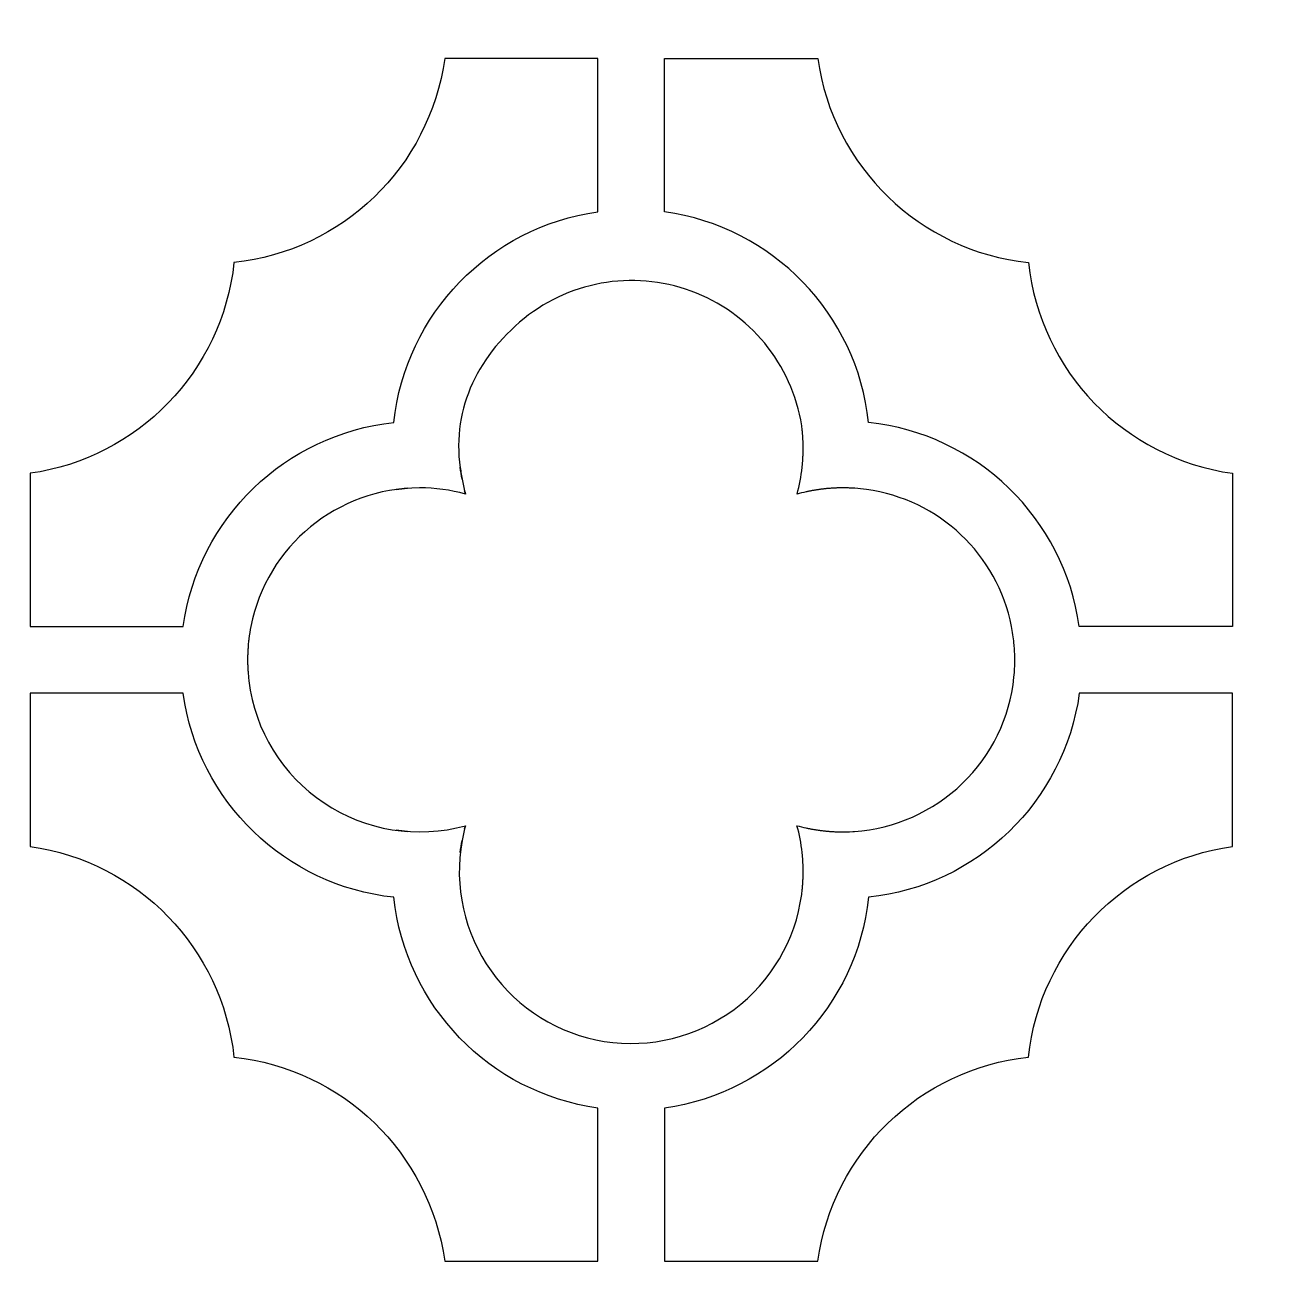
# Model space of a CAD drawing. Header units: centimetres. Extents: x -14 to -8.1, y -9 to 2.2.
# Drawn here: x -13.043 to -11.071, y -7.401 to -5.4 of the extents above; entities that cross this region are included whole.
import ezdxf

# ---------------------------------------------------------------- set-up
doc = ezdxf.new("R2010")
doc.units = ezdxf.units.CM
doc.header["$MEASUREMENT"] = 0
doc.layers.add('layer 1', color=7, linetype='Continuous')

msp = doc.modelspace()

# ---------------------------------------------------------------- linework, layer by layer
at = {"layer": 'layer 1', "lineweight": 30}
for points, knots in [([(-14.04071, 2.23468), (-14.04071, 2.23468), (-13.9345, 2.23468), (-13.9345, 2.23468), (-13.9345, 2.23468), (-13.9345, 2.23468), (-8.20693, 2.23468), (-8.20693, 2.23468), (-8.20693, 2.23468), (-8.20693, 2.23468), (-8.10073, 2.23468), (-8.10073, 2.23468), (-8.10073, 2.23468), (-8.10073, 2.23468), (-8.10073, 2.12848), (-8.10073, 2.12848), (-8.10073, 2.12848), (-8.10073, 2.12848), (-8.10073, -8.89401), (-8.10073, -8.89401), (-8.10073, -8.89401), (-8.10073, -8.89401), (-8.10073, -9.00021), (-8.10073, -9.00021), (-8.10073, -9.00021), (-8.10073, -9.00021), (-8.20693, -9.00021), (-8.20693, -9.00021), (-8.20693, -9.00021), (-8.20693, -9.00021), (-13.9345, -9.00021), (-13.9345, -9.00021), (-13.9345, -9.00021), (-13.9345, -9.00021), (-14.04071, -9.00021), (-14.04071, -9.00021), (-14.04071, -9.00021), (-14.04071, -9.00021), (-14.04071, -8.89401), (-14.04071, -8.89401), (-14.04071, -8.89401), (-14.04071, -8.89401), (-14.04071, 2.12848), (-14.04071, 2.12848), (-14.04071, 2.12848), (-14.04071, 2.12848), (-14.04071, 2.23468), (-14.04071, 2.23468)], [0, 0, 0, 0, 0.0769231, 0.0769231, 0.0769231, 0.0769231, 0.1538462, 0.1538462, 0.1538462, 0.1538462, 0.2307692, 0.2307692, 0.2307692, 0.2307692, 0.3076923, 0.3076923, 0.3076923, 0.3076923, 0.3846154, 0.3846154, 0.3846154, 0.3846154, 0.4615385, 0.4615385, 0.4615385, 0.4615385, 0.5384615, 0.5384615, 0.5384615, 0.5384615, 0.6153846, 0.6153846, 0.6153846, 0.6153846, 0.6923077, 0.6923077, 0.6923077, 0.6923077, 0.7692308, 0.7692308, 0.7692308, 0.7692308, 0.8461538, 0.8461538, 0.8461538, 0.8461538, 1, 1, 1, 1]), ([(-13.03531, -6.35621), (-13.03531, -6.35621), (-12.88631, -6.35621), (-12.88631, -6.35621), (-12.88631, -6.35621), (-12.88631, -6.35621), (-12.79189, -6.35621), (-12.79189, -6.35621), (-12.79189, -6.35621), (-12.76785, -6.18419), (-12.62962, -6.05052), (-12.45693, -6.03193), (-12.45693, -6.03193), (-12.43847, -5.85923), (-12.30465, -5.72116), (-12.13265, -5.69699), (-12.13265, -5.69699), (-12.13265, -5.69699), (-12.13265, -5.45355), (-12.13265, -5.45355), (-12.13265, -5.45355), (-12.13265, -5.45355), (-12.21379, -5.45355), (-12.21379, -5.45355), (-12.21379, -5.45355), (-12.21379, -5.45355), (-12.25252, -5.45355), (-12.25252, -5.45355), (-12.25252, -5.45355), (-12.25252, -5.45355), (-12.2818, -5.45355), (-12.2818, -5.45355), (-12.2818, -5.45355), (-12.2818, -5.45355), (-12.3761, -5.45355), (-12.3761, -5.45355), (-12.3761, -5.45355), (-12.40014, -5.62557), (-12.53835, -5.75923), (-12.71104, -5.77783), (-12.71104, -5.77783), (-12.72951, -5.95052), (-12.86333, -6.08858), (-13.03531, -6.11276), (-13.03531, -6.11276), (-13.03531, -6.11276), (-13.03531, -6.16403), (-13.03531, -6.16403), (-13.03531, -6.16403), (-13.03531, -6.16403), (-13.03531, -6.19018), (-13.03531, -6.19018), (-13.03531, -6.19018), (-13.03531, -6.19018), (-13.03531, -6.2676), (-13.03531, -6.2676), (-13.03531, -6.2676), (-13.03531, -6.2676), (-13.03531, -6.3562), (-13.03531, -6.3562)], [0, 0, 0, 0, 0.0625, 0.0625, 0.0625, 0.0625, 0.125, 0.125, 0.125, 0.125, 0.1875, 0.1875, 0.1875, 0.1875, 0.25, 0.25, 0.25, 0.25, 0.3125, 0.3125, 0.3125, 0.3125, 0.375, 0.375, 0.375, 0.375, 0.4375, 0.4375, 0.4375, 0.4375, 0.5, 0.5, 0.5, 0.5, 0.5625, 0.5625, 0.5625, 0.5625, 0.625, 0.625, 0.625, 0.625, 0.6875, 0.6875, 0.6875, 0.6875, 0.75, 0.75, 0.75, 0.75, 0.8125, 0.8125, 0.8125, 0.8125, 0.875, 0.875, 0.875, 0.875, 1, 1, 1, 1]), ([(-11.36725, -6.35621), (-11.36725, -6.35621), (-11.24553, -6.35621), (-11.24553, -6.35621), (-11.24553, -6.35621), (-11.24553, -6.35621), (-11.12382, -6.35621), (-11.12382, -6.35621), (-11.12382, -6.35621), (-11.12382, -6.35621), (-11.12382, -6.2676), (-11.12382, -6.2676), (-11.12382, -6.2676), (-11.12382, -6.2676), (-11.12382, -6.19017), (-11.12382, -6.19017), (-11.12382, -6.19017), (-11.12382, -6.19017), (-11.12382, -6.16404), (-11.12382, -6.16404), (-11.12382, -6.16404), (-11.12382, -6.16404), (-11.12382, -6.11276), (-11.12382, -6.11276), (-11.12382, -6.11276), (-11.29582, -6.08871), (-11.42948, -5.95051), (-11.44809, -5.77783), (-11.44809, -5.77783), (-11.62079, -5.75937), (-11.75885, -5.62555), (-11.78302, -5.45355), (-11.78302, -5.45355), (-11.78302, -5.45355), (-11.83419, -5.45355), (-11.83419, -5.45355), (-11.83419, -5.45355), (-11.83419, -5.45355), (-11.9066, -5.45355), (-11.9066, -5.45355), (-11.9066, -5.45355), (-11.9066, -5.45355), (-11.96084, -5.45355), (-11.96084, -5.45355), (-11.96084, -5.45355), (-11.96084, -5.45355), (-12.02645, -5.45355), (-12.02645, -5.45355), (-12.02645, -5.45355), (-12.02645, -5.45355), (-12.02645, -5.697), (-12.02645, -5.697), (-12.02645, -5.697), (-11.85445, -5.72105), (-11.72079, -5.85925), (-11.70218, -6.03193), (-11.70218, -6.03193), (-11.52948, -6.05039), (-11.39142, -6.18421), (-11.36725, -6.35621)], [0, 0, 0, 0, 0.0625, 0.0625, 0.0625, 0.0625, 0.125, 0.125, 0.125, 0.125, 0.1875, 0.1875, 0.1875, 0.1875, 0.25, 0.25, 0.25, 0.25, 0.3125, 0.3125, 0.3125, 0.3125, 0.375, 0.375, 0.375, 0.375, 0.4375, 0.4375, 0.4375, 0.4375, 0.5, 0.5, 0.5, 0.5, 0.5625, 0.5625, 0.5625, 0.5625, 0.625, 0.625, 0.625, 0.625, 0.6875, 0.6875, 0.6875, 0.6875, 0.75, 0.75, 0.75, 0.75, 0.8125, 0.8125, 0.8125, 0.8125, 0.875, 0.875, 0.875, 0.875, 1, 1, 1, 1]), ([(-12.68423, -6.35621), (-12.6855, -6.36268), (-12.68653, -6.3692), (-12.68734, -6.37574), (-12.68734, -6.37574), (-12.68734, -6.37574), (-12.68753, -6.37739), (-12.68753, -6.37739), (-12.68753, -6.37739), (-12.68753, -6.37739), (-12.68772, -6.37904), (-12.68772, -6.37904), (-12.68772, -6.37904), (-12.68772, -6.37904), (-12.68837, -6.38561), (-12.68837, -6.38561), (-12.68837, -6.38561), (-12.68837, -6.38561), (-12.68875, -6.39069), (-12.68875, -6.39069), (-12.68875, -6.39069), (-12.68875, -6.39069), (-12.68887, -6.39237), (-12.68887, -6.39237), (-12.68887, -6.39237), (-12.68887, -6.39237), (-12.68907, -6.39572), (-12.68907, -6.39572), (-12.68907, -6.39572), (-12.68907, -6.39572), (-12.68913, -6.39743), (-12.68913, -6.39743), (-12.68913, -6.39743), (-12.68913, -6.39743), (-12.68922, -6.39958), (-12.68922, -6.39958), (-12.68922, -6.39958), (-12.68922, -6.39958), (-12.68925, -6.4008), (-12.68925, -6.4008), (-12.68925, -6.4008), (-12.68925, -6.4008), (-12.68932, -6.40223), (-12.68932, -6.40223), (-12.68932, -6.40223), (-12.68932, -6.40223), (-12.68934, -6.40395), (-12.68934, -6.40395), (-12.68934, -6.40395), (-12.68934, -6.40395), (-12.68935, -6.40504), (-12.68935, -6.40504), (-12.68935, -6.40504), (-12.68935, -6.40504), (-12.68938, -6.40672), (-12.68938, -6.40672), (-12.68938, -6.40672), (-12.68938, -6.40672), (-12.68939, -6.40845), (-12.68939, -6.40845), (-12.68939, -6.40845), (-12.68939, -6.40845), (-12.68939, -6.41013), (-12.68939, -6.41013), (-12.68939, -6.41013), (-12.68939, -6.41013), (-12.68938, -6.41182), (-12.68938, -6.41182), (-12.68938, -6.41182), (-12.68938, -6.41182), (-12.68936, -6.41325), (-12.68936, -6.41325), (-12.68936, -6.41325), (-12.68936, -6.41325), (-12.68935, -6.41437), (-12.68935, -6.41437), (-12.68935, -6.41437), (-12.68935, -6.41437), (-12.68932, -6.41608), (-12.68932, -6.41608), (-12.68932, -6.41608), (-12.68932, -6.41608), (-12.68925, -6.41776), (-12.68925, -6.41776), (-12.68925, -6.41776), (-12.68925, -6.41776), (-12.68922, -6.419), (-12.68922, -6.419), (-12.68922, -6.419), (-12.68922, -6.419), (-12.68916, -6.42029), (-12.68916, -6.42029), (-12.68916, -6.42029), (-12.68916, -6.42029), (-12.6891, -6.42197), (-12.6891, -6.42197), (-12.6891, -6.42197), (-12.6891, -6.42197), (-12.68887, -6.42616), (-12.68887, -6.42616), (-12.68887, -6.42616), (-12.68887, -6.42616), (-12.68875, -6.42786), (-12.68875, -6.42786), (-12.68875, -6.42786), (-12.68875, -6.42786), (-12.68844, -6.43203), (-12.68844, -6.43203), (-12.68844, -6.43203), (-12.68818, -6.43508), (-12.68788, -6.43813), (-12.68753, -6.44117), (-12.68753, -6.44117), (-12.68753, -6.44117), (-12.68734, -6.44283), (-12.68734, -6.44283), (-12.68734, -6.44283), (-12.67766, -6.52177), (-12.63409, -6.59253), (-12.56792, -6.63665), (-12.56792, -6.63665), (-12.50177, -6.68077), (-12.41979, -6.69399), (-12.34315, -6.67285), (-12.34315, -6.67285), (-12.34315, -6.67285), (-12.34444, -6.67779), (-12.34444, -6.67779), (-12.34444, -6.67779), (-12.34444, -6.67779), (-12.34315, -6.67284), (-12.34315, -6.67284), (-12.34315, -6.67284), (-12.34501, -6.67977), (-12.34662, -6.68676), (-12.34799, -6.6938), (-12.34799, -6.6938), (-12.34937, -6.70095), (-12.35046, -6.70815), (-12.35127, -6.71538), (-12.35127, -6.71538), (-12.35056, -6.70905), (-12.34964, -6.70275), (-12.3485, -6.69648), (-12.3485, -6.69648), (-12.36166, -6.76896), (-12.34505, -6.84368), (-12.30242, -6.90376), (-12.30242, -6.90376), (-12.25979, -6.96384), (-12.1951, -7.00414), (-12.12234, -7.01565), (-12.12234, -7.01565), (-12.04956, -7.02717), (-11.97521, -7.00883), (-11.91614, -6.96478), (-11.91614, -6.96478), (-11.85706, -6.92074), (-11.81831, -6.85508), (-11.80858, -6.78203), (-11.80858, -6.78203), (-11.80858, -6.78203), (-11.80842, -6.78089), (-11.80842, -6.78089), (-11.80842, -6.78089), (-11.80842, -6.78089), (-11.8083, -6.77974), (-11.8083, -6.77974), (-11.8083, -6.77974), (-11.8083, -6.77974), (-11.80801, -6.77741), (-11.80801, -6.77741), (-11.80801, -6.77741), (-11.80801, -6.77741), (-11.80781, -6.77567), (-11.80781, -6.77567), (-11.80781, -6.77567), (-11.80781, -6.77567), (-11.80768, -6.77453), (-11.80768, -6.77453), (-11.80768, -6.77453), (-11.80768, -6.77453), (-11.80751, -6.77278), (-11.80751, -6.77278), (-11.80751, -6.77278), (-11.80751, -6.77278), (-11.80737, -6.77129), (-11.80737, -6.77129), (-11.80737, -6.77129), (-11.80737, -6.77129), (-11.80725, -6.76988), (-11.80725, -6.76988), (-11.80725, -6.76988), (-11.80725, -6.76988), (-11.80715, -6.7687), (-11.80715, -6.7687), (-11.80715, -6.7687), (-11.80715, -6.7687), (-11.80706, -6.76771), (-11.80706, -6.76771), (-11.80706, -6.76771), (-11.80706, -6.76771), (-11.80695, -6.76637), (-11.80695, -6.76637), (-11.80695, -6.76637), (-11.80695, -6.76637), (-11.80661, -6.7611), (-11.80661, -6.7611), (-11.80661, -6.7611), (-11.80661, -6.7611), (-11.80654, -6.75994), (-11.80654, -6.75994), (-11.80654, -6.75994), (-11.80654, -6.75994), (-11.8065, -6.75876), (-11.8065, -6.75876), (-11.8065, -6.75876), (-11.8065, -6.75876), (-11.80644, -6.75758), (-11.80644, -6.75758), (-11.80644, -6.75758), (-11.80644, -6.75758), (-11.80639, -6.7564), (-11.80639, -6.7564), (-11.80639, -6.7564), (-11.80639, -6.7564), (-11.80633, -6.75467), (-11.80633, -6.75467), (-11.80633, -6.75467), (-11.80633, -6.75467), (-11.80623, -6.75075), (-11.80623, -6.75075), (-11.80623, -6.75075), (-11.80623, -6.75075), (-11.80622, -6.74928), (-11.80622, -6.74928), (-11.80622, -6.74928), (-11.80622, -6.74928), (-11.80619, -6.7475), (-11.80619, -6.7475), (-11.80619, -6.7475), (-11.80619, -6.7475), (-11.80617, -6.74574), (-11.80617, -6.74574), (-11.80617, -6.74574), (-11.80617, -6.74574), (-11.80619, -6.74455), (-11.80619, -6.74455), (-11.80619, -6.74455), (-11.80619, -6.74455), (-11.80619, -6.74337), (-11.80619, -6.74337), (-11.80619, -6.74337), (-11.80619, -6.74337), (-11.80622, -6.74219), (-11.80622, -6.74219), (-11.80622, -6.74219), (-11.80622, -6.74219), (-11.80622, -6.74102), (-11.80622, -6.74102), (-11.80622, -6.74102), (-11.80622, -6.74102), (-11.80624, -6.73983), (-11.80624, -6.73983), (-11.80624, -6.73983), (-11.80624, -6.73983), (-11.80626, -6.73866), (-11.80626, -6.73866), (-11.80626, -6.73866), (-11.80626, -6.73866), (-11.8063, -6.73748), (-11.8063, -6.73748), (-11.8063, -6.73748), (-11.8063, -6.73748), (-11.80633, -6.73631), (-11.80633, -6.73631), (-11.80633, -6.73631), (-11.80633, -6.73631), (-11.80639, -6.73513), (-11.80639, -6.73513), (-11.80639, -6.73513), (-11.80639, -6.73513), (-11.80644, -6.73395), (-11.80644, -6.73395), (-11.80644, -6.73395), (-11.80644, -6.73395), (-11.8065, -6.73277), (-11.8065, -6.73277), (-11.8065, -6.73277), (-11.8065, -6.73277), (-11.80654, -6.73162), (-11.80654, -6.73162), (-11.80654, -6.73162), (-11.80654, -6.73162), (-11.80661, -6.73044), (-11.80661, -6.73044), (-11.80661, -6.73044), (-11.80661, -6.73044), (-11.80667, -6.72928), (-11.80667, -6.72928), (-11.80667, -6.72928), (-11.80667, -6.72928), (-11.80675, -6.7281), (-11.80675, -6.7281), (-11.80675, -6.7281), (-11.80675, -6.7281), (-11.80681, -6.72696), (-11.80681, -6.72696), (-11.80681, -6.72696), (-11.80681, -6.72696), (-11.80691, -6.72577), (-11.80691, -6.72577), (-11.80691, -6.72577), (-11.80691, -6.72577), (-11.80699, -6.72463), (-11.80699, -6.72463), (-11.80699, -6.72463), (-11.80699, -6.72463), (-11.80708, -6.72345), (-11.80708, -6.72345), (-11.80708, -6.72345), (-11.80708, -6.72345), (-11.80718, -6.7223), (-11.80718, -6.7223), (-11.80718, -6.7223), (-11.80718, -6.7223), (-11.8073, -6.72112), (-11.8073, -6.72112), (-11.8073, -6.72112), (-11.8073, -6.72112), (-11.8074, -6.71998), (-11.8074, -6.71998), (-11.8074, -6.71998), (-11.8074, -6.71998), (-11.8075, -6.71883), (-11.8075, -6.71883), (-11.8075, -6.71883), (-11.8075, -6.71883), (-11.80759, -6.71768), (-11.80759, -6.71768), (-11.80759, -6.71768), (-11.80759, -6.71768), (-11.80772, -6.71653), (-11.80772, -6.71653), (-11.80772, -6.71653), (-11.80772, -6.71653), (-11.80785, -6.71538), (-11.80785, -6.71538), (-11.80785, -6.71538), (-11.80944, -6.70101), (-11.81217, -6.68678), (-11.81603, -6.67284), (-11.81603, -6.67284), (-11.8113, -6.67412), (-11.80654, -6.67529), (-11.80176, -6.67633), (-11.80176, -6.67633), (-11.80176, -6.67633), (-11.80064, -6.67658), (-11.80064, -6.67658), (-11.80064, -6.67658), (-11.80064, -6.67658), (-11.79953, -6.67681), (-11.79953, -6.67681), (-11.79953, -6.67681), (-11.79953, -6.67681), (-11.79841, -6.67707), (-11.79841, -6.67707), (-11.79841, -6.67707), (-11.79841, -6.67707), (-11.79729, -6.67727), (-11.79729, -6.67727), (-11.79729, -6.67727), (-11.79729, -6.67727), (-11.79618, -6.6775), (-11.79618, -6.6775), (-11.79618, -6.6775), (-11.79618, -6.6775), (-11.79506, -6.67771), (-11.79506, -6.67771), (-11.79506, -6.67771), (-11.79506, -6.67771), (-11.79394, -6.67793), (-11.79394, -6.67793), (-11.79394, -6.67793), (-11.79394, -6.67793), (-11.79283, -6.67812), (-11.79283, -6.67812), (-11.79283, -6.67812), (-11.79283, -6.67812), (-11.7917, -6.67835), (-11.7917, -6.67835), (-11.7917, -6.67835), (-11.7917, -6.67835), (-11.79059, -6.67854), (-11.79059, -6.67854), (-11.79059, -6.67854), (-11.79059, -6.67854), (-11.78943, -6.67875), (-11.78943, -6.67875), (-11.78943, -6.67875), (-11.78943, -6.67875), (-11.78832, -6.67892), (-11.78832, -6.67892), (-11.78832, -6.67892), (-11.78832, -6.67892), (-11.78718, -6.67912), (-11.78718, -6.67912), (-11.78718, -6.67912), (-11.78718, -6.67912), (-11.78606, -6.6793), (-11.78606, -6.6793), (-11.78606, -6.6793), (-11.78606, -6.6793), (-11.78491, -6.67948), (-11.78491, -6.67948), (-11.78491, -6.67948), (-11.78491, -6.67948), (-11.78378, -6.67964), (-11.78378, -6.67964), (-11.78378, -6.67964), (-11.78378, -6.67964), (-11.78264, -6.67983), (-11.78264, -6.67983), (-11.78264, -6.67983), (-11.78264, -6.67983), (-11.7815, -6.67998), (-11.7815, -6.67998), (-11.7815, -6.67998), (-11.7815, -6.67998), (-11.78034, -6.68016), (-11.78034, -6.68016), (-11.78034, -6.68016), (-11.78034, -6.68016), (-11.77922, -6.68029), (-11.77922, -6.68029), (-11.77922, -6.68029), (-11.77922, -6.68029), (-11.77808, -6.68045), (-11.77808, -6.68045), (-11.77808, -6.68045), (-11.77808, -6.68045), (-11.77693, -6.68058), (-11.77693, -6.68058), (-11.77693, -6.68058), (-11.77693, -6.68058), (-11.77578, -6.68073), (-11.77578, -6.68073), (-11.77578, -6.68073), (-11.77578, -6.68073), (-11.77463, -6.68086), (-11.77463, -6.68086), (-11.77463, -6.68086), (-11.77463, -6.68086), (-11.77349, -6.681), (-11.77349, -6.681), (-11.77349, -6.681), (-11.77349, -6.681), (-11.77234, -6.68113), (-11.77234, -6.68113), (-11.77234, -6.68113), (-11.77234, -6.68113), (-11.77118, -6.68126), (-11.77118, -6.68126), (-11.77118, -6.68126), (-11.77118, -6.68126), (-11.77004, -6.68136), (-11.77004, -6.68136), (-11.77004, -6.68136), (-11.77004, -6.68136), (-11.76889, -6.68147), (-11.76889, -6.68147), (-11.76889, -6.68147), (-11.76889, -6.68147), (-11.76774, -6.68156), (-11.76774, -6.68156), (-11.76774, -6.68156), (-11.76774, -6.68156), (-11.76656, -6.68168), (-11.76656, -6.68168), (-11.76656, -6.68168), (-11.76656, -6.68168), (-11.76541, -6.68178), (-11.76541, -6.68178), (-11.76541, -6.68178), (-11.76541, -6.68178), (-11.76423, -6.68188), (-11.76423, -6.68188), (-11.76423, -6.68188), (-11.76423, -6.68188), (-11.76309, -6.68196), (-11.76309, -6.68196), (-11.76309, -6.68196), (-11.76309, -6.68196), (-11.76191, -6.68206), (-11.76191, -6.68206), (-11.76191, -6.68206), (-11.76191, -6.68206), (-11.76076, -6.68212), (-11.76076, -6.68212), (-11.76076, -6.68212), (-11.76076, -6.68212), (-11.75959, -6.68219), (-11.75959, -6.68219), (-11.75959, -6.68219), (-11.75959, -6.68219), (-11.75843, -6.68225), (-11.75843, -6.68225), (-11.75843, -6.68225), (-11.75843, -6.68225), (-11.75725, -6.68232), (-11.75725, -6.68232), (-11.75725, -6.68232), (-11.75725, -6.68232), (-11.75609, -6.68236), (-11.75609, -6.68236), (-11.75609, -6.68236), (-11.75609, -6.68236), (-11.75491, -6.68243), (-11.75491, -6.68243), (-11.75491, -6.68243), (-11.75491, -6.68243), (-11.75373, -6.68247), (-11.75373, -6.68247), (-11.75373, -6.68247), (-11.75373, -6.68247), (-11.75256, -6.68253), (-11.75256, -6.68253), (-11.75256, -6.68253), (-11.75256, -6.68253), (-11.75138, -6.68257), (-11.75138, -6.68257), (-11.75138, -6.68257), (-11.75138, -6.68257), (-11.75021, -6.6826), (-11.75021, -6.6826), (-11.75021, -6.6826), (-11.75021, -6.6826), (-11.74903, -6.68262), (-11.74903, -6.68262), (-11.74903, -6.68262), (-11.74903, -6.68262), (-11.74785, -6.68265), (-11.74785, -6.68265), (-11.74785, -6.68265), (-11.74785, -6.68265), (-11.74667, -6.68265), (-11.74667, -6.68265), (-11.74667, -6.68265), (-11.74667, -6.68265), (-11.74549, -6.68268), (-11.74549, -6.68268), (-11.74549, -6.68268), (-11.74549, -6.68268), (-11.74431, -6.68268), (-11.74431, -6.68268), (-11.74431, -6.68268), (-11.74431, -6.68268), (-11.74312, -6.68271), (-11.74312, -6.68271), (-11.74312, -6.68271), (-11.74312, -6.68271), (-11.74195, -6.68268), (-11.74195, -6.68268), (-11.74195, -6.68268), (-11.74195, -6.68268), (-11.74051, -6.68267), (-11.74051, -6.68267), (-11.74051, -6.68267), (-11.74051, -6.68267), (-11.73898, -6.68265), (-11.73898, -6.68265), (-11.73898, -6.68265), (-11.73898, -6.68265), (-11.73393, -6.68252), (-11.73393, -6.68252), (-11.73393, -6.68252), (-11.73393, -6.68252), (-11.73247, -6.68246), (-11.73247, -6.68246), (-11.73247, -6.68246), (-11.73247, -6.68246), (-11.7272, -6.6822), (-11.7272, -6.6822), (-11.7272, -6.6822), (-11.7272, -6.6822), (-11.72602, -6.68213), (-11.72602, -6.68213), (-11.72602, -6.68213), (-11.72602, -6.68213), (-11.72484, -6.68207), (-11.72484, -6.68207), (-11.72484, -6.68207), (-11.66047, -6.67755), (-11.59977, -6.65059), (-11.55329, -6.60584), (-11.55329, -6.60584), (-11.50677, -6.56106), (-11.47767, -6.50127), (-11.47116, -6.43703), (-11.47116, -6.43703), (-11.47116, -6.43703), (-11.47076, -6.43287), (-11.47076, -6.43287), (-11.47076, -6.43287), (-11.47041, -6.42854), (-11.47014, -6.4242), (-11.46995, -6.41986), (-11.46995, -6.41986), (-11.46995, -6.41986), (-11.46992, -6.41859), (-11.46992, -6.41859), (-11.46992, -6.41859), (-11.46992, -6.41859), (-11.46986, -6.41691), (-11.46986, -6.41691), (-11.46986, -6.41691), (-11.46986, -6.41691), (-11.46979, -6.4145), (-11.46979, -6.4145), (-11.46979, -6.4145), (-11.46979, -6.4145), (-11.46979, -6.4135), (-11.46979, -6.4135), (-11.46979, -6.4135), (-11.46979, -6.4135), (-11.46976, -6.41182), (-11.46976, -6.41182), (-11.46976, -6.41182), (-11.46976, -6.41182), (-11.46975, -6.41013), (-11.46975, -6.41013), (-11.46975, -6.41013), (-11.46975, -6.41013), (-11.46975, -6.40845), (-11.46975, -6.40845), (-11.46975, -6.40845), (-11.46975, -6.40845), (-11.46976, -6.40672), (-11.46976, -6.40672), (-11.46976, -6.40672), (-11.46976, -6.40672), (-11.46978, -6.40535), (-11.46978, -6.40535), (-11.46978, -6.40535), (-11.46978, -6.40535), (-11.46979, -6.40419), (-11.46979, -6.40419), (-11.46979, -6.40419), (-11.46979, -6.40419), (-11.46982, -6.40252), (-11.46982, -6.40252), (-11.46982, -6.40252), (-11.46982, -6.40252), (-11.46989, -6.4008), (-11.46989, -6.4008), (-11.46989, -6.4008), (-11.46989, -6.4008), (-11.46992, -6.39966), (-11.46992, -6.39966), (-11.46992, -6.39966), (-11.47009, -6.39555), (-11.47033, -6.39145), (-11.47064, -6.38735), (-11.47064, -6.38735), (-11.47064, -6.38735), (-11.47076, -6.38569), (-11.47076, -6.38569), (-11.47076, -6.38569), (-11.47076, -6.38569), (-11.47106, -6.38238), (-11.47106, -6.38238), (-11.47106, -6.38238), (-11.47197, -6.3736), (-11.47326, -6.36487), (-11.47491, -6.35621), (-11.47491, -6.35621), (-11.4975, -6.24173), (-11.59014, -6.15427), (-11.70575, -6.13848), (-11.70575, -6.13848), (-11.7118, -6.13765), (-11.71787, -6.13702), (-11.72396, -6.1366), (-11.72396, -6.1366), (-11.72396, -6.1366), (-11.72541, -6.13651), (-11.72541, -6.13651), (-11.72541, -6.13651), (-11.72541, -6.13651), (-11.72659, -6.13643), (-11.72659, -6.13643), (-11.72659, -6.13643), (-11.72659, -6.13643), (-11.73247, -6.13615), (-11.73247, -6.13615), (-11.73247, -6.13615), (-11.73247, -6.13615), (-11.73393, -6.13609), (-11.73393, -6.13609), (-11.73393, -6.13609), (-11.73393, -6.13609), (-11.73811, -6.13597), (-11.73811, -6.13597), (-11.73811, -6.13597), (-11.73811, -6.13597), (-11.73959, -6.13596), (-11.73959, -6.13596), (-11.73959, -6.13596), (-11.73959, -6.13596), (-11.74138, -6.13592), (-11.74138, -6.13592), (-11.74138, -6.13592), (-11.74138, -6.13592), (-11.74312, -6.1359), (-11.74312, -6.1359), (-11.74312, -6.1359), (-11.74312, -6.1359), (-11.74431, -6.13592), (-11.74431, -6.13592), (-11.74431, -6.13592), (-11.74431, -6.13592), (-11.74549, -6.13592), (-11.74549, -6.13592), (-11.74549, -6.13592), (-11.74549, -6.13592), (-11.74667, -6.13596), (-11.74667, -6.13596), (-11.74667, -6.13596), (-11.74667, -6.13596), (-11.74785, -6.13596), (-11.74785, -6.13596), (-11.74785, -6.13596), (-11.74785, -6.13596), (-11.74903, -6.13599), (-11.74903, -6.13599), (-11.74903, -6.13599), (-11.74903, -6.13599), (-11.75021, -6.13601), (-11.75021, -6.13601), (-11.75021, -6.13601), (-11.75021, -6.13601), (-11.75138, -6.13604), (-11.75138, -6.13604), (-11.75138, -6.13604), (-11.75138, -6.13604), (-11.75256, -6.13607), (-11.75256, -6.13607), (-11.75256, -6.13607), (-11.75256, -6.13607), (-11.75373, -6.13614), (-11.75373, -6.13614), (-11.75373, -6.13614), (-11.75373, -6.13614), (-11.75491, -6.13618), (-11.75491, -6.13618), (-11.75491, -6.13618), (-11.75491, -6.13618), (-11.75609, -6.13625), (-11.75609, -6.13625), (-11.75609, -6.13625), (-11.75609, -6.13625), (-11.75725, -6.13629), (-11.75725, -6.13629), (-11.75725, -6.13629), (-11.75725, -6.13629), (-11.75843, -6.13635), (-11.75843, -6.13635), (-11.75843, -6.13635), (-11.75843, -6.13635), (-11.75958, -6.13641), (-11.75958, -6.13641), (-11.75958, -6.13641), (-11.75958, -6.13641), (-11.76075, -6.13648), (-11.76075, -6.13648), (-11.76075, -6.13648), (-11.76075, -6.13648), (-11.76191, -6.13655), (-11.76191, -6.13655), (-11.76191, -6.13655), (-11.76191, -6.13655), (-11.76308, -6.13665), (-11.76308, -6.13665), (-11.76308, -6.13665), (-11.76308, -6.13665), (-11.76422, -6.13673), (-11.76422, -6.13673), (-11.76422, -6.13673), (-11.76422, -6.13673), (-11.76541, -6.13683), (-11.76541, -6.13683), (-11.76541, -6.13683), (-11.76541, -6.13683), (-11.76655, -6.13693), (-11.76655, -6.13693), (-11.76655, -6.13693), (-11.76655, -6.13693), (-11.76772, -6.13703), (-11.76772, -6.13703), (-11.76772, -6.13703), (-11.76772, -6.13703), (-11.76887, -6.13713), (-11.76887, -6.13713), (-11.76887, -6.13713), (-11.76887, -6.13713), (-11.77001, -6.13725), (-11.77001, -6.13725), (-11.77001, -6.13725), (-11.77001, -6.13725), (-11.77116, -6.13735), (-11.77116, -6.13735), (-11.77116, -6.13735), (-11.77116, -6.13735), (-11.77232, -6.13748), (-11.77232, -6.13748), (-11.77232, -6.13748), (-11.77232, -6.13748), (-11.77346, -6.13761), (-11.77346, -6.13761), (-11.77346, -6.13761), (-11.77346, -6.13761), (-11.77461, -6.13774), (-11.77461, -6.13774), (-11.77461, -6.13774), (-11.77461, -6.13774), (-11.77576, -6.13786), (-11.77576, -6.13786), (-11.77576, -6.13786), (-11.77576, -6.13786), (-11.7769, -6.13803), (-11.7769, -6.13803), (-11.7769, -6.13803), (-11.7769, -6.13803), (-11.77806, -6.13816), (-11.77806, -6.13816), (-11.77806, -6.13816), (-11.77806, -6.13816), (-11.7792, -6.13832), (-11.7792, -6.13832), (-11.7792, -6.13832), (-11.7792, -6.13832), (-11.78031, -6.13844), (-11.78031, -6.13844), (-11.78031, -6.13844), (-11.78031, -6.13844), (-11.78146, -6.13862), (-11.78146, -6.13862), (-11.78146, -6.13862), (-11.78146, -6.13862), (-11.78261, -6.13878), (-11.78261, -6.13878), (-11.78261, -6.13878), (-11.78261, -6.13878), (-11.78375, -6.13896), (-11.78375, -6.13896), (-11.78375, -6.13896), (-11.78375, -6.13896), (-11.78488, -6.13913), (-11.78488, -6.13913), (-11.78488, -6.13913), (-11.78488, -6.13913), (-11.78603, -6.13931), (-11.78603, -6.13931), (-11.78603, -6.13931), (-11.78603, -6.13931), (-11.78715, -6.13949), (-11.78715, -6.13949), (-11.78715, -6.13949), (-11.78715, -6.13949), (-11.78829, -6.13969), (-11.78829, -6.13969), (-11.78829, -6.13969), (-11.78829, -6.13969), (-11.7894, -6.13986), (-11.7894, -6.13986), (-11.7894, -6.13986), (-11.7894, -6.13986), (-11.79055, -6.14006), (-11.79055, -6.14006), (-11.79055, -6.14006), (-11.79055, -6.14006), (-11.79166, -6.14026), (-11.79166, -6.14026), (-11.79166, -6.14026), (-11.79166, -6.14026), (-11.7928, -6.14048), (-11.7928, -6.14048), (-11.7928, -6.14048), (-11.7928, -6.14048), (-11.79391, -6.14067), (-11.79391, -6.14067), (-11.79391, -6.14067), (-11.79391, -6.14067), (-11.79502, -6.14089), (-11.79502, -6.14089), (-11.79502, -6.14089), (-11.79502, -6.14089), (-11.79614, -6.14111), (-11.79614, -6.14111), (-11.79614, -6.14111), (-11.79614, -6.14111), (-11.79725, -6.14133), (-11.79725, -6.14133), (-11.79725, -6.14133), (-11.79725, -6.14133), (-11.79837, -6.14154), (-11.79837, -6.14154), (-11.79837, -6.14154), (-11.79837, -6.14154), (-11.79948, -6.1418), (-11.79948, -6.1418), (-11.79948, -6.1418), (-11.79948, -6.1418), (-11.80059, -6.14202), (-11.80059, -6.14202), (-11.80059, -6.14202), (-11.80059, -6.14202), (-11.80171, -6.14227), (-11.80171, -6.14227), (-11.80171, -6.14227), (-11.80649, -6.14331), (-11.81125, -6.14448), (-11.81598, -6.14577), (-11.81598, -6.14577), (-11.81215, -6.13182), (-11.80944, -6.1176), (-11.80786, -6.10323), (-11.80786, -6.10323), (-11.80786, -6.10323), (-11.80773, -6.10208), (-11.80773, -6.10208), (-11.80773, -6.10208), (-11.80773, -6.10208), (-11.80761, -6.10092), (-11.80761, -6.10092), (-11.80761, -6.10092), (-11.80761, -6.10092), (-11.80751, -6.09977), (-11.80751, -6.09977), (-11.80751, -6.09977), (-11.80751, -6.09977), (-11.8074, -6.09863), (-11.8074, -6.09863), (-11.8074, -6.09863), (-11.8074, -6.09863), (-11.8073, -6.09748), (-11.8073, -6.09748), (-11.8073, -6.09748), (-11.8073, -6.09748), (-11.80718, -6.09631), (-11.80718, -6.09631), (-11.80718, -6.09631), (-11.80718, -6.09631), (-11.80708, -6.09516), (-11.80708, -6.09516), (-11.80708, -6.09516), (-11.80708, -6.09516), (-11.80699, -6.09398), (-11.80699, -6.09398), (-11.80699, -6.09398), (-11.80699, -6.09398), (-11.80691, -6.09283), (-11.80691, -6.09283), (-11.80691, -6.09283), (-11.80691, -6.09283), (-11.80681, -6.09165), (-11.80681, -6.09165), (-11.80681, -6.09165), (-11.80681, -6.09165), (-11.80675, -6.09051), (-11.80675, -6.09051), (-11.80675, -6.09051), (-11.80675, -6.09051), (-11.80667, -6.08932), (-11.80667, -6.08932), (-11.80667, -6.08932), (-11.80667, -6.08932), (-11.80661, -6.08817), (-11.80661, -6.08817), (-11.80661, -6.08817), (-11.80661, -6.08817), (-11.80654, -6.08699), (-11.80654, -6.08699), (-11.80654, -6.08699), (-11.80654, -6.08699), (-11.8065, -6.08583), (-11.8065, -6.08583), (-11.8065, -6.08583), (-11.8065, -6.08583), (-11.80644, -6.08465), (-11.80644, -6.08465), (-11.80644, -6.08465), (-11.80644, -6.08465), (-11.80639, -6.08348), (-11.80639, -6.08348), (-11.80639, -6.08348), (-11.80639, -6.08348), (-11.80633, -6.08229), (-11.80633, -6.08229), (-11.80633, -6.08229), (-11.80633, -6.08229), (-11.8063, -6.08113), (-11.8063, -6.08113), (-11.8063, -6.08113), (-11.8063, -6.08113), (-11.80626, -6.07995), (-11.80626, -6.07995), (-11.80626, -6.07995), (-11.80626, -6.07995), (-11.80624, -6.07877), (-11.80624, -6.07877), (-11.80624, -6.07877), (-11.80624, -6.07877), (-11.80622, -6.07759), (-11.80622, -6.07759), (-11.80622, -6.07759), (-11.80622, -6.07759), (-11.80622, -6.07642), (-11.80622, -6.07642), (-11.80622, -6.07642), (-11.80622, -6.07642), (-11.80619, -6.07523), (-11.80619, -6.07523), (-11.80619, -6.07523), (-11.80619, -6.07523), (-11.80619, -6.07405), (-11.80619, -6.07405), (-11.80619, -6.07405), (-11.80619, -6.07405), (-11.80617, -6.07287), (-11.80617, -6.07287), (-11.80617, -6.07287), (-11.80617, -6.07287), (-11.80619, -6.07168), (-11.80619, -6.07168), (-11.80619, -6.07168), (-11.80619, -6.07168), (-11.80619, -6.07025), (-11.80619, -6.07025), (-11.80619, -6.07025), (-11.80619, -6.07025), (-11.80622, -6.06873), (-11.80622, -6.06873), (-11.80622, -6.06873), (-11.80622, -6.06873), (-11.8063, -6.06474), (-11.8063, -6.06474), (-11.8063, -6.06474), (-11.8063, -6.06474), (-11.80639, -6.06221), (-11.80639, -6.06221), (-11.80639, -6.06221), (-11.80639, -6.06221), (-11.80644, -6.06103), (-11.80644, -6.06103), (-11.80644, -6.06103), (-11.80644, -6.06103), (-11.8065, -6.05984), (-11.8065, -6.05984), (-11.8065, -6.05984), (-11.8065, -6.05984), (-11.80653, -6.05882), (-11.80653, -6.05882), (-11.80653, -6.05882), (-11.80653, -6.05882), (-11.80661, -6.0575), (-11.80661, -6.0575), (-11.80661, -6.0575), (-11.80661, -6.0575), (-11.80694, -6.05238), (-11.80694, -6.05238), (-11.80694, -6.05238), (-11.80694, -6.05238), (-11.80705, -6.05107), (-11.80705, -6.05107), (-11.80705, -6.05107), (-11.80705, -6.05107), (-11.80715, -6.0499), (-11.80715, -6.0499), (-11.80715, -6.0499), (-11.80715, -6.0499), (-11.80725, -6.04873), (-11.80725, -6.04873), (-11.80725, -6.04873), (-11.80725, -6.04873), (-11.80736, -6.04758), (-11.80736, -6.04758), (-11.80736, -6.04758), (-11.80736, -6.04758), (-11.80745, -6.04646), (-11.80745, -6.04646), (-11.80745, -6.04646), (-11.80745, -6.04646), (-11.80759, -6.04482), (-11.80759, -6.04482), (-11.80759, -6.04482), (-11.80759, -6.04482), (-11.80774, -6.04351), (-11.80774, -6.04351), (-11.80774, -6.04351), (-11.80774, -6.04351), (-11.80795, -6.04177), (-11.80795, -6.04177), (-11.80795, -6.04177), (-11.80795, -6.04177), (-11.8082, -6.03966), (-11.8082, -6.03966), (-11.8082, -6.03966), (-11.8082, -6.03966), (-11.80836, -6.0383), (-11.80836, -6.0383), (-11.80836, -6.0383), (-11.80836, -6.0383), (-11.80852, -6.03715), (-11.80852, -6.03715), (-11.80852, -6.03715), (-11.82395, -5.93914), (-11.89127, -5.85718), (-11.98442, -5.82303), (-11.98442, -5.82303), (-12.07757, -5.78887), (-12.18192, -5.80788), (-12.25704, -5.87268), (-12.25704, -5.87268), (-12.33216, -5.93749), (-12.36863, -6.02497), (-12.3485, -6.12213), (-12.3485, -6.12213), (-12.34964, -6.11586), (-12.35056, -6.10955), (-12.35127, -6.10323), (-12.35127, -6.10323), (-12.35046, -6.11046), (-12.34937, -6.11766), (-12.348, -6.12481), (-12.348, -6.12481), (-12.34664, -6.13186), (-12.345, -6.13885), (-12.34309, -6.14577), (-12.34309, -6.14577), (-12.34309, -6.14577), (-12.34444, -6.14082), (-12.34444, -6.14082), (-12.34444, -6.14082), (-12.34444, -6.14082), (-12.34315, -6.14576), (-12.34315, -6.14576), (-12.34315, -6.14576), (-12.36689, -6.13922), (-12.39139, -6.1359), (-12.41601, -6.1359), (-12.41601, -6.1359), (-12.54661, -6.13596), (-12.65892, -6.22809), (-12.68424, -6.35621)], [0, 0, 0, 0, 0.0034483, 0.0034483, 0.0034483, 0.0034483, 0.0068966, 0.0068966, 0.0068966, 0.0068966, 0.0103448, 0.0103448, 0.0103448, 0.0103448, 0.0137931, 0.0137931, 0.0137931, 0.0137931, 0.0172414, 0.0172414, 0.0172414, 0.0172414, 0.0206897, 0.0206897, 0.0206897, 0.0206897, 0.0241379, 0.0241379, 0.0241379, 0.0241379, 0.0275862, 0.0275862, 0.0275862, 0.0275862, 0.0310345, 0.0310345, 0.0310345, 0.0310345, 0.0344828, 0.0344828, 0.0344828, 0.0344828, 0.037931, 0.037931, 0.037931, 0.037931, 0.0413793, 0.0413793, 0.0413793, 0.0413793, 0.0448276, 0.0448276, 0.0448276, 0.0448276, 0.0482759, 0.0482759, 0.0482759, 0.0482759, 0.0517241, 0.0517241, 0.0517241, 0.0517241, 0.0551724, 0.0551724, 0.0551724, 0.0551724, 0.0586207, 0.0586207, 0.0586207, 0.0586207, 0.062069, 0.062069, 0.062069, 0.062069, 0.0655172, 0.0655172, 0.0655172, 0.0655172, 0.0689655, 0.0689655, 0.0689655, 0.0689655, 0.0724138, 0.0724138, 0.0724138, 0.0724138, 0.0758621, 0.0758621, 0.0758621, 0.0758621, 0.0793103, 0.0793103, 0.0793103, 0.0793103, 0.0827586, 0.0827586, 0.0827586, 0.0827586, 0.0862069, 0.0862069, 0.0862069, 0.0862069, 0.0896552, 0.0896552, 0.0896552, 0.0896552, 0.0931034, 0.0931034, 0.0931034, 0.0931034, 0.0965517, 0.0965517, 0.0965517, 0.0965517, 0.1, 0.1, 0.1, 0.1, 0.1034483, 0.1034483, 0.1034483, 0.1034483, 0.1068966, 0.1068966, 0.1068966, 0.1068966, 0.1103448, 0.1103448, 0.1103448, 0.1103448, 0.1137931, 0.1137931, 0.1137931, 0.1137931, 0.1172414, 0.1172414, 0.1172414, 0.1172414, 0.1206897, 0.1206897, 0.1206897, 0.1206897, 0.1241379, 0.1241379, 0.1241379, 0.1241379, 0.1275862, 0.1275862, 0.1275862, 0.1275862, 0.1310345, 0.1310345, 0.1310345, 0.1310345, 0.1344828, 0.1344828, 0.1344828, 0.1344828, 0.137931, 0.137931, 0.137931, 0.137931, 0.1413793, 0.1413793, 0.1413793, 0.1413793, 0.1448276, 0.1448276, 0.1448276, 0.1448276, 0.1482759, 0.1482759, 0.1482759, 0.1482759, 0.1517241, 0.1517241, 0.1517241, 0.1517241, 0.1551724, 0.1551724, 0.1551724, 0.1551724, 0.1586207, 0.1586207, 0.1586207, 0.1586207, 0.162069, 0.162069, 0.162069, 0.162069, 0.1655172, 0.1655172, 0.1655172, 0.1655172, 0.1689655, 0.1689655, 0.1689655, 0.1689655, 0.1724138, 0.1724138, 0.1724138, 0.1724138, 0.1758621, 0.1758621, 0.1758621, 0.1758621, 0.1793103, 0.1793103, 0.1793103, 0.1793103, 0.1827586, 0.1827586, 0.1827586, 0.1827586, 0.1862069, 0.1862069, 0.1862069, 0.1862069, 0.1896552, 0.1896552, 0.1896552, 0.1896552, 0.1931034, 0.1931034, 0.1931034, 0.1931034, 0.1965517, 0.1965517, 0.1965517, 0.1965517, 0.2, 0.2, 0.2, 0.2, 0.2034483, 0.2034483, 0.2034483, 0.2034483, 0.2068966, 0.2068966, 0.2068966, 0.2068966, 0.2103448, 0.2103448, 0.2103448, 0.2103448, 0.2137931, 0.2137931, 0.2137931, 0.2137931, 0.2172414, 0.2172414, 0.2172414, 0.2172414, 0.2206897, 0.2206897, 0.2206897, 0.2206897, 0.2241379, 0.2241379, 0.2241379, 0.2241379, 0.2275862, 0.2275862, 0.2275862, 0.2275862, 0.2310345, 0.2310345, 0.2310345, 0.2310345, 0.2344828, 0.2344828, 0.2344828, 0.2344828, 0.237931, 0.237931, 0.237931, 0.237931, 0.2413793, 0.2413793, 0.2413793, 0.2413793, 0.2448276, 0.2448276, 0.2448276, 0.2448276, 0.2482759, 0.2482759, 0.2482759, 0.2482759, 0.2517241, 0.2517241, 0.2517241, 0.2517241, 0.2551724, 0.2551724, 0.2551724, 0.2551724, 0.2586207, 0.2586207, 0.2586207, 0.2586207, 0.262069, 0.262069, 0.262069, 0.262069, 0.2655172, 0.2655172, 0.2655172, 0.2655172, 0.2689655, 0.2689655, 0.2689655, 0.2689655, 0.2724138, 0.2724138, 0.2724138, 0.2724138, 0.2758621, 0.2758621, 0.2758621, 0.2758621, 0.2793103, 0.2793103, 0.2793103, 0.2793103, 0.2827586, 0.2827586, 0.2827586, 0.2827586, 0.2862069, 0.2862069, 0.2862069, 0.2862069, 0.2896552, 0.2896552, 0.2896552, 0.2896552, 0.2931034, 0.2931034, 0.2931034, 0.2931034, 0.2965517, 0.2965517, 0.2965517, 0.2965517, 0.3, 0.3, 0.3, 0.3, 0.3034483, 0.3034483, 0.3034483, 0.3034483, 0.3068966, 0.3068966, 0.3068966, 0.3068966, 0.3103448, 0.3103448, 0.3103448, 0.3103448, 0.3137931, 0.3137931, 0.3137931, 0.3137931, 0.3172414, 0.3172414, 0.3172414, 0.3172414, 0.3206897, 0.3206897, 0.3206897, 0.3206897, 0.3241379, 0.3241379, 0.3241379, 0.3241379, 0.3275862, 0.3275862, 0.3275862, 0.3275862, 0.3310345, 0.3310345, 0.3310345, 0.3310345, 0.3344828, 0.3344828, 0.3344828, 0.3344828, 0.337931, 0.337931, 0.337931, 0.337931, 0.3413793, 0.3413793, 0.3413793, 0.3413793, 0.3448276, 0.3448276, 0.3448276, 0.3448276, 0.3482759, 0.3482759, 0.3482759, 0.3482759, 0.3517241, 0.3517241, 0.3517241, 0.3517241, 0.3551724, 0.3551724, 0.3551724, 0.3551724, 0.3586207, 0.3586207, 0.3586207, 0.3586207, 0.362069, 0.362069, 0.362069, 0.362069, 0.3655172, 0.3655172, 0.3655172, 0.3655172, 0.3689655, 0.3689655, 0.3689655, 0.3689655, 0.3724138, 0.3724138, 0.3724138, 0.3724138, 0.3758621, 0.3758621, 0.3758621, 0.3758621, 0.3793103, 0.3793103, 0.3793103, 0.3793103, 0.3827586, 0.3827586, 0.3827586, 0.3827586, 0.3862069, 0.3862069, 0.3862069, 0.3862069, 0.3896552, 0.3896552, 0.3896552, 0.3896552, 0.3931034, 0.3931034, 0.3931034, 0.3931034, 0.3965517, 0.3965517, 0.3965517, 0.3965517, 0.4, 0.4, 0.4, 0.4, 0.4034483, 0.4034483, 0.4034483, 0.4034483, 0.4068966, 0.4068966, 0.4068966, 0.4068966, 0.4103448, 0.4103448, 0.4103448, 0.4103448, 0.4137931, 0.4137931, 0.4137931, 0.4137931, 0.4172414, 0.4172414, 0.4172414, 0.4172414, 0.4206897, 0.4206897, 0.4206897, 0.4206897, 0.4241379, 0.4241379, 0.4241379, 0.4241379, 0.4275862, 0.4275862, 0.4275862, 0.4275862, 0.4310345, 0.4310345, 0.4310345, 0.4310345, 0.4344828, 0.4344828, 0.4344828, 0.4344828, 0.437931, 0.437931, 0.437931, 0.437931, 0.4413793, 0.4413793, 0.4413793, 0.4413793, 0.4448276, 0.4448276, 0.4448276, 0.4448276, 0.4482759, 0.4482759, 0.4482759, 0.4482759, 0.4517241, 0.4517241, 0.4517241, 0.4517241, 0.4551724, 0.4551724, 0.4551724, 0.4551724, 0.4586207, 0.4586207, 0.4586207, 0.4586207, 0.462069, 0.462069, 0.462069, 0.462069, 0.4655172, 0.4655172, 0.4655172, 0.4655172, 0.4689655, 0.4689655, 0.4689655, 0.4689655, 0.4724138, 0.4724138, 0.4724138, 0.4724138, 0.4758621, 0.4758621, 0.4758621, 0.4758621, 0.4793103, 0.4793103, 0.4793103, 0.4793103, 0.4827586, 0.4827586, 0.4827586, 0.4827586, 0.4862069, 0.4862069, 0.4862069, 0.4862069, 0.4896552, 0.4896552, 0.4896552, 0.4896552, 0.4931034, 0.4931034, 0.4931034, 0.4931034, 0.4965517, 0.4965517, 0.4965517, 0.4965517, 0.5, 0.5, 0.5, 0.5, 0.5034483, 0.5034483, 0.5034483, 0.5034483, 0.5068966, 0.5068966, 0.5068966, 0.5068966, 0.5103448, 0.5103448, 0.5103448, 0.5103448, 0.5137931, 0.5137931, 0.5137931, 0.5137931, 0.5172414, 0.5172414, 0.5172414, 0.5172414, 0.5206897, 0.5206897, 0.5206897, 0.5206897, 0.5241379, 0.5241379, 0.5241379, 0.5241379, 0.5275862, 0.5275862, 0.5275862, 0.5275862, 0.5310345, 0.5310345, 0.5310345, 0.5310345, 0.5344828, 0.5344828, 0.5344828, 0.5344828, 0.537931, 0.537931, 0.537931, 0.537931, 0.5413793, 0.5413793, 0.5413793, 0.5413793, 0.5448276, 0.5448276, 0.5448276, 0.5448276, 0.5482759, 0.5482759, 0.5482759, 0.5482759, 0.5517241, 0.5517241, 0.5517241, 0.5517241, 0.5551724, 0.5551724, 0.5551724, 0.5551724, 0.5586207, 0.5586207, 0.5586207, 0.5586207, 0.562069, 0.562069, 0.562069, 0.562069, 0.5655172, 0.5655172, 0.5655172, 0.5655172, 0.5689655, 0.5689655, 0.5689655, 0.5689655, 0.5724138, 0.5724138, 0.5724138, 0.5724138, 0.5758621, 0.5758621, 0.5758621, 0.5758621, 0.5793103, 0.5793103, 0.5793103, 0.5793103, 0.5827586, 0.5827586, 0.5827586, 0.5827586, 0.5862069, 0.5862069, 0.5862069, 0.5862069, 0.5896552, 0.5896552, 0.5896552, 0.5896552, 0.5931034, 0.5931034, 0.5931034, 0.5931034, 0.5965517, 0.5965517, 0.5965517, 0.5965517, 0.6, 0.6, 0.6, 0.6, 0.6034483, 0.6034483, 0.6034483, 0.6034483, 0.6068966, 0.6068966, 0.6068966, 0.6068966, 0.6103448, 0.6103448, 0.6103448, 0.6103448, 0.6137931, 0.6137931, 0.6137931, 0.6137931, 0.6172414, 0.6172414, 0.6172414, 0.6172414, 0.6206897, 0.6206897, 0.6206897, 0.6206897, 0.6241379, 0.6241379, 0.6241379, 0.6241379, 0.6275862, 0.6275862, 0.6275862, 0.6275862, 0.6310345, 0.6310345, 0.6310345, 0.6310345, 0.6344828, 0.6344828, 0.6344828, 0.6344828, 0.637931, 0.637931, 0.637931, 0.637931, 0.6413793, 0.6413793, 0.6413793, 0.6413793, 0.6448276, 0.6448276, 0.6448276, 0.6448276, 0.6482759, 0.6482759, 0.6482759, 0.6482759, 0.6517241, 0.6517241, 0.6517241, 0.6517241, 0.6551724, 0.6551724, 0.6551724, 0.6551724, 0.6586207, 0.6586207, 0.6586207, 0.6586207, 0.662069, 0.662069, 0.662069, 0.662069, 0.6655172, 0.6655172, 0.6655172, 0.6655172, 0.6689655, 0.6689655, 0.6689655, 0.6689655, 0.6724138, 0.6724138, 0.6724138, 0.6724138, 0.6758621, 0.6758621, 0.6758621, 0.6758621, 0.6793103, 0.6793103, 0.6793103, 0.6793103, 0.6827586, 0.6827586, 0.6827586, 0.6827586, 0.6862069, 0.6862069, 0.6862069, 0.6862069, 0.6896552, 0.6896552, 0.6896552, 0.6896552, 0.6931034, 0.6931034, 0.6931034, 0.6931034, 0.6965517, 0.6965517, 0.6965517, 0.6965517, 0.7, 0.7, 0.7, 0.7, 0.7034483, 0.7034483, 0.7034483, 0.7034483, 0.7068966, 0.7068966, 0.7068966, 0.7068966, 0.7103448, 0.7103448, 0.7103448, 0.7103448, 0.7137931, 0.7137931, 0.7137931, 0.7137931, 0.7172414, 0.7172414, 0.7172414, 0.7172414, 0.7206897, 0.7206897, 0.7206897, 0.7206897, 0.7241379, 0.7241379, 0.7241379, 0.7241379, 0.7275862, 0.7275862, 0.7275862, 0.7275862, 0.7310345, 0.7310345, 0.7310345, 0.7310345, 0.7344828, 0.7344828, 0.7344828, 0.7344828, 0.737931, 0.737931, 0.737931, 0.737931, 0.7413793, 0.7413793, 0.7413793, 0.7413793, 0.7448276, 0.7448276, 0.7448276, 0.7448276, 0.7482759, 0.7482759, 0.7482759, 0.7482759, 0.7517241, 0.7517241, 0.7517241, 0.7517241, 0.7551724, 0.7551724, 0.7551724, 0.7551724, 0.7586207, 0.7586207, 0.7586207, 0.7586207, 0.762069, 0.762069, 0.762069, 0.762069, 0.7655172, 0.7655172, 0.7655172, 0.7655172, 0.7689655, 0.7689655, 0.7689655, 0.7689655, 0.7724138, 0.7724138, 0.7724138, 0.7724138, 0.7758621, 0.7758621, 0.7758621, 0.7758621, 0.7793103, 0.7793103, 0.7793103, 0.7793103, 0.7827586, 0.7827586, 0.7827586, 0.7827586, 0.7862069, 0.7862069, 0.7862069, 0.7862069, 0.7896552, 0.7896552, 0.7896552, 0.7896552, 0.7931034, 0.7931034, 0.7931034, 0.7931034, 0.7965517, 0.7965517, 0.7965517, 0.7965517, 0.8, 0.8, 0.8, 0.8, 0.8034483, 0.8034483, 0.8034483, 0.8034483, 0.8068966, 0.8068966, 0.8068966, 0.8068966, 0.8103448, 0.8103448, 0.8103448, 0.8103448, 0.8137931, 0.8137931, 0.8137931, 0.8137931, 0.8172414, 0.8172414, 0.8172414, 0.8172414, 0.8206897, 0.8206897, 0.8206897, 0.8206897, 0.8241379, 0.8241379, 0.8241379, 0.8241379, 0.8275862, 0.8275862, 0.8275862, 0.8275862, 0.8310345, 0.8310345, 0.8310345, 0.8310345, 0.8344828, 0.8344828, 0.8344828, 0.8344828, 0.837931, 0.837931, 0.837931, 0.837931, 0.8413793, 0.8413793, 0.8413793, 0.8413793, 0.8448276, 0.8448276, 0.8448276, 0.8448276, 0.8482759, 0.8482759, 0.8482759, 0.8482759, 0.8517241, 0.8517241, 0.8517241, 0.8517241, 0.8551724, 0.8551724, 0.8551724, 0.8551724, 0.8586207, 0.8586207, 0.8586207, 0.8586207, 0.862069, 0.862069, 0.862069, 0.862069, 0.8655172, 0.8655172, 0.8655172, 0.8655172, 0.8689655, 0.8689655, 0.8689655, 0.8689655, 0.8724138, 0.8724138, 0.8724138, 0.8724138, 0.8758621, 0.8758621, 0.8758621, 0.8758621, 0.8793103, 0.8793103, 0.8793103, 0.8793103, 0.8827586, 0.8827586, 0.8827586, 0.8827586, 0.8862069, 0.8862069, 0.8862069, 0.8862069, 0.8896552, 0.8896552, 0.8896552, 0.8896552, 0.8931034, 0.8931034, 0.8931034, 0.8931034, 0.8965517, 0.8965517, 0.8965517, 0.8965517, 0.9, 0.9, 0.9, 0.9, 0.9034483, 0.9034483, 0.9034483, 0.9034483, 0.9068966, 0.9068966, 0.9068966, 0.9068966, 0.9103448, 0.9103448, 0.9103448, 0.9103448, 0.9137931, 0.9137931, 0.9137931, 0.9137931, 0.9172414, 0.9172414, 0.9172414, 0.9172414, 0.9206897, 0.9206897, 0.9206897, 0.9206897, 0.9241379, 0.9241379, 0.9241379, 0.9241379, 0.9275862, 0.9275862, 0.9275862, 0.9275862, 0.9310345, 0.9310345, 0.9310345, 0.9310345, 0.9344828, 0.9344828, 0.9344828, 0.9344828, 0.937931, 0.937931, 0.937931, 0.937931, 0.9413793, 0.9413793, 0.9413793, 0.9413793, 0.9448276, 0.9448276, 0.9448276, 0.9448276, 0.9482759, 0.9482759, 0.9482759, 0.9482759, 0.9517241, 0.9517241, 0.9517241, 0.9517241, 0.9551724, 0.9551724, 0.9551724, 0.9551724, 0.9586207, 0.9586207, 0.9586207, 0.9586207, 0.962069, 0.962069, 0.962069, 0.962069, 0.9655172, 0.9655172, 0.9655172, 0.9655172, 0.9689655, 0.9689655, 0.9689655, 0.9689655, 0.9724138, 0.9724138, 0.9724138, 0.9724138, 0.9758621, 0.9758621, 0.9758621, 0.9758621, 0.9793103, 0.9793103, 0.9793103, 0.9793103, 0.9827586, 0.9827586, 0.9827586, 0.9827586, 0.9862069, 0.9862069, 0.9862069, 0.9862069, 0.9896552, 0.9896552, 0.9896552, 0.9896552, 0.9931034, 0.9931034, 0.9931034, 0.9931034, 1, 1, 1, 1]), ([(-12.45344, -6.13849), (-12.44737, -6.13766), (-12.44128, -6.13703), (-12.43517, -6.1366), (-12.43517, -6.1366), (-12.44128, -6.13703), (-12.44737, -6.13766), (-12.45344, -6.13849)], [0, 0, 0, 0, 0.3333333, 0.3333333, 0.3333333, 0.3333333, 1, 1, 1, 1]), ([(-12.25252, -7.36505), (-12.25252, -7.36505), (-12.2818, -7.36505), (-12.2818, -7.36505), (-12.2818, -7.36505), (-12.2818, -7.36505), (-12.3761, -7.36505), (-12.3761, -7.36505), (-12.3761, -7.36505), (-12.4003, -7.19289), (-12.53817, -7.05926), (-12.71104, -7.04078), (-12.71104, -7.04078), (-12.72967, -6.86793), (-12.86314, -6.72992), (-13.03531, -6.70585), (-13.03531, -6.70585), (-13.03531, -6.70585), (-13.03531, -6.65455), (-13.03531, -6.65455), (-13.03531, -6.65455), (-13.03531, -6.65455), (-13.03531, -6.62843), (-13.03531, -6.62843), (-13.03531, -6.62843), (-13.03531, -6.62843), (-13.03531, -6.55101), (-13.03531, -6.55101), (-13.03531, -6.55101), (-13.03531, -6.55101), (-13.03531, -6.4624), (-13.03531, -6.4624), (-13.03531, -6.4624), (-13.03531, -6.4624), (-12.88631, -6.4624), (-12.88631, -6.4624), (-12.88631, -6.4624), (-12.88631, -6.4624), (-12.79189, -6.4624), (-12.79189, -6.4624), (-12.79189, -6.4624), (-12.76769, -6.63457), (-12.62981, -6.7682), (-12.45693, -6.78668), (-12.45693, -6.78668), (-12.43832, -6.95954), (-12.30484, -7.09756), (-12.13265, -7.12162), (-12.13265, -7.12162), (-12.13265, -7.12162), (-12.13265, -7.36505), (-12.13265, -7.36505), (-12.13265, -7.36505), (-12.13265, -7.36505), (-12.21379, -7.36505), (-12.21379, -7.36505), (-12.21379, -7.36505), (-12.21379, -7.36505), (-12.25252, -7.36505), (-12.25252, -7.36505)], [0, 0, 0, 0, 0.0625, 0.0625, 0.0625, 0.0625, 0.125, 0.125, 0.125, 0.125, 0.1875, 0.1875, 0.1875, 0.1875, 0.25, 0.25, 0.25, 0.25, 0.3125, 0.3125, 0.3125, 0.3125, 0.375, 0.375, 0.375, 0.375, 0.4375, 0.4375, 0.4375, 0.4375, 0.5, 0.5, 0.5, 0.5, 0.5625, 0.5625, 0.5625, 0.5625, 0.625, 0.625, 0.625, 0.625, 0.6875, 0.6875, 0.6875, 0.6875, 0.75, 0.75, 0.75, 0.75, 0.8125, 0.8125, 0.8125, 0.8125, 0.875, 0.875, 0.875, 0.875, 1, 1, 1, 1]), ([(-11.12382, -6.4624), (-11.12382, -6.4624), (-11.12382, -6.55101), (-11.12382, -6.55101), (-11.12382, -6.55101), (-11.12382, -6.55101), (-11.12382, -6.62842), (-11.12382, -6.62842), (-11.12382, -6.62842), (-11.12382, -6.62842), (-11.12382, -6.65456), (-11.12382, -6.65456), (-11.12382, -6.65456), (-11.12382, -6.65456), (-11.12382, -6.70582), (-11.12382, -6.70582), (-11.12382, -6.70582), (-11.29597, -6.73004), (-11.42959, -6.86791), (-11.44809, -7.04078), (-11.44809, -7.04078), (-11.62094, -7.05939), (-11.75896, -7.19287), (-11.78302, -7.36505), (-11.78302, -7.36505), (-11.78302, -7.36505), (-11.83419, -7.36505), (-11.83419, -7.36505), (-11.83419, -7.36505), (-11.83419, -7.36505), (-11.9066, -7.36505), (-11.9066, -7.36505), (-11.9066, -7.36505), (-11.9066, -7.36505), (-11.96084, -7.36505), (-11.96084, -7.36505), (-11.96084, -7.36505), (-11.96084, -7.36505), (-12.02645, -7.36505), (-12.02645, -7.36505), (-12.02645, -7.36505), (-12.02645, -7.36505), (-12.02645, -7.12161), (-12.02645, -7.12161), (-12.02645, -7.12161), (-11.8543, -7.0974), (-11.72068, -6.95954), (-11.70218, -6.78668), (-11.70218, -6.78668), (-11.52933, -6.76805), (-11.39132, -6.63458), (-11.36725, -6.4624), (-11.36725, -6.4624), (-11.36725, -6.4624), (-11.24553, -6.4624), (-11.24553, -6.4624), (-11.24553, -6.4624), (-11.24553, -6.4624), (-11.12382, -6.4624), (-11.12382, -6.4624)], [0, 0, 0, 0, 0.0625, 0.0625, 0.0625, 0.0625, 0.125, 0.125, 0.125, 0.125, 0.1875, 0.1875, 0.1875, 0.1875, 0.25, 0.25, 0.25, 0.25, 0.3125, 0.3125, 0.3125, 0.3125, 0.375, 0.375, 0.375, 0.375, 0.4375, 0.4375, 0.4375, 0.4375, 0.5, 0.5, 0.5, 0.5, 0.5625, 0.5625, 0.5625, 0.5625, 0.625, 0.625, 0.625, 0.625, 0.6875, 0.6875, 0.6875, 0.6875, 0.75, 0.75, 0.75, 0.75, 0.8125, 0.8125, 0.8125, 0.8125, 0.875, 0.875, 0.875, 0.875, 1, 1, 1, 1]), ([(-12.45344, -6.68011), (-12.44737, -6.68093), (-12.44128, -6.68156), (-12.43517, -6.68201), (-12.43517, -6.68201), (-12.44128, -6.68156), (-12.44737, -6.68093), (-12.45344, -6.68011)], [0, 0, 0, 0, 0.3333333, 0.3333333, 0.3333333, 0.3333333, 1, 1, 1, 1])]:
    msp.add_open_spline(points, degree=3, knots=knots, dxfattribs=at)

doc.saveas('drawing.dxf')
